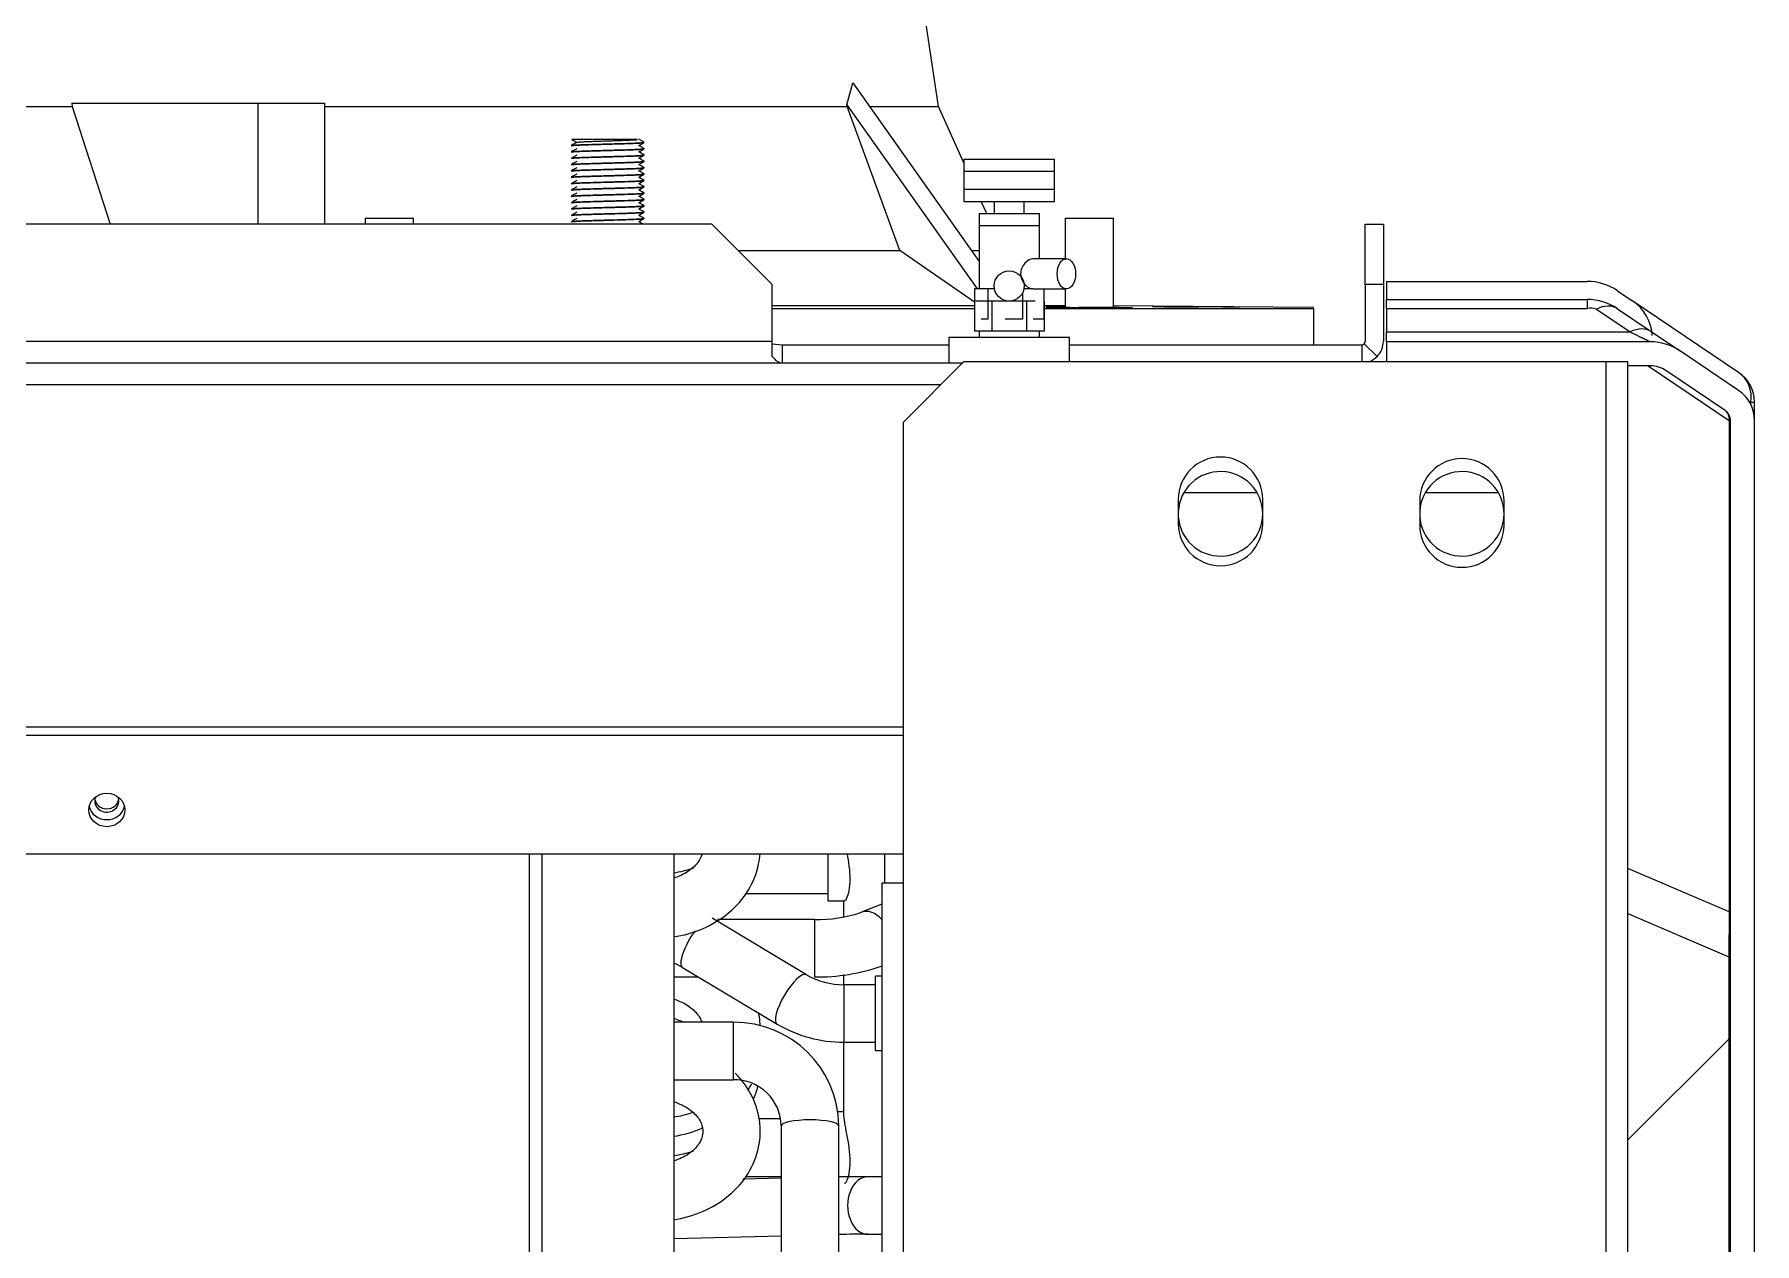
# Model space of a CAD drawing. Header units: millimetres. Extents: x 113490 to 142599, y -20467 to 115.
# Drawn here: x 120836.4 to 121121.4, y -6299.1 to -6098.8 of the extents above; entities that cross this region are included whole.
import ezdxf

# ---------------------------------------------------------------- set-up
doc = ezdxf.new("R2010")
doc.units = ezdxf.units.MM
doc.layers.add('DV1_0', color=7, linetype='Continuous')

msp = doc.modelspace()

# ---------------------------------------------------------------- linework, layer by layer
at = {"layer": 'DV1_0', "color": 7, "linetype": 'Continuous', "lineweight": 15}
for p, q in [((120986.25, -6110.72), (120982.44, -6085.69)), ((120971.06, -6110.43), (120972.04, -6106.81)), ((120972.04, -6106.81), (120992.94, -6136.37)), ((120842.64, -6110.18), (120842.7, -6110.72)), ((120842.64, -6110.18), (120873.47, -6110.18)), ((120873.47, -6110.18), (120884.49, -6110.18)), ((120873.47, -6110.18), (120873.47, -6130.18)), ((120884.49, -6110.18), (120884.49, -6130.18)), ((120635.22, -6110.72), (120842.7, -6110.72)), ((120842.7, -6110.72), (120849, -6130.18)), ((120884.49, -6110.72), (120971.1, -6110.72)), ((120971.1, -6110.72), (120971.06, -6110.43)), ((120971.06, -6110.43), (120992.63, -6140.93)), ((120979.85, -6134.55), (120971.1, -6110.72)), ((120974.8, -6110.72), (120986.25, -6110.72)), ((120990.44, -6120.04), (120986.25, -6110.72)), ((120925.44, -6116.17), (120925.85, -6116.4)), ((120925.44, -6117.16), (120925.44, -6117.21)), ((120925.44, -6118.21), (120925.44, -6118.26)), ((120926.31, -6118.75), (120925.44, -6119.25)), ((120936.36, -6116.18), (120925.47, -6116.18)), ((120925.85, -6116.4), (120926.3, -6116.66)), ((120937.44, -6116.63), (120936.57, -6116.13)), ((120936.57, -6119.29), (120937.44, -6118.79)), ((120937.44, -6117.68), (120936.58, -6117.18)), ((120937.44, -6117.73), (120937.44, -6117.68)), ((120937.44, -6118.78), (120937.44, -6118.73)), ((120925.44, -6119.26), (120925.44, -6119.31)), ((120925.44, -6120.31), (120925.44, -6120.36)), ((120925.44, -6121.36), (120925.44, -6121.41)), ((120936.57, -6120.34), (120937.44, -6119.84)), ((120937.44, -6120.83), (120936.58, -6120.33)), ((120937.44, -6121.88), (120936.58, -6121.38)), ((120937.44, -6119.83), (120937.44, -6119.78)), ((120937.44, -6120.88), (120937.44, -6120.83)), ((120990.44, -6119.43), (121005.44, -6119.43)), ((120990.44, -6119.43), (120990.44, -6124.43)), ((120990.44, -6121.43), (121005.44, -6121.43)), ((120990.44, -6121.43), (120990.44, -6126.43)), ((121005.44, -6124.43), (121005.44, -6119.43)), ((121005.44, -6126.43), (121005.44, -6121.43)), ((120925.44, -6122.41), (120925.44, -6122.46)), ((120926.31, -6122.95), (120925.44, -6123.45)), ((120925.44, -6123.46), (120925.44, -6123.51)), ((120926.31, -6124), (120925.44, -6124.5)), ((120925.44, -6124.51), (120925.44, -6124.56)), ((120937.44, -6121.93), (120937.44, -6121.88)), ((120937.44, -6122.98), (120937.44, -6122.93)), ((120937.44, -6124.03), (120937.44, -6123.98)), ((120990.44, -6124.43), (121005.44, -6124.43)), ((120925.44, -6125.56), (120925.44, -6125.61)), ((120925.44, -6126.61), (120925.44, -6126.66)), ((120926.31, -6127.15), (120925.44, -6127.65)), ((120936.57, -6125.59), (120937.44, -6125.09)), ((120936.57, -6126.64), (120937.44, -6126.14)), ((120937.44, -6126.08), (120936.58, -6125.58)), ((120937.44, -6125.08), (120937.44, -6125.03)), ((120937.44, -6126.13), (120937.44, -6126.08)), ((120937.44, -6127.18), (120937.44, -6127.13)), ((120990.44, -6126.43), (121005.44, -6126.43)), ((120994.21, -6128.43), (120993.31, -6126.43)), ((120995.44, -6126.43), (120995.44, -6128.43)), ((120995.44, -6126.43), (120995.44, -6128.43)), ((121000.44, -6128.43), (121000.44, -6126.43)), ((121000.44, -6128.43), (121000.44, -6126.43)), ((120948.67, -6130.18), (118954.42, -6130.18)), ((120891.24, -6129.18), (120899.24, -6129.18)), ((120891.24, -6129.18), (120891.24, -6130.18)), ((120899.24, -6130.18), (120899.24, -6129.18)), ((120925.44, -6127.66), (120925.44, -6127.71)), ((120926.31, -6128.2), (120925.44, -6128.7)), ((120925.44, -6128.71), (120925.44, -6128.76)), ((120925.44, -6129.76), (120925.44, -6129.81)), ((120937.26, -6130.18), (120936.58, -6129.78)), ((120937.44, -6128.23), (120937.44, -6128.18)), ((120937.44, -6129.28), (120937.44, -6129.23)), ((120958.67, -6140.18), (120948.67, -6130.18)), ((120992.94, -6128.43), (121002.94, -6128.43)), ((120992.94, -6128.43), (120992.94, -6140.93)), ((121002.94, -6135.93), (121002.94, -6128.43)), ((121007.22, -6129.18), (121015.22, -6129.18)), ((121007.22, -6129.18), (121007.22, -6135.93)), ((121015.22, -6144.07), (121015.22, -6129.18)), ((121056.94, -6130.18), (121059.94, -6130.18)), ((121056.94, -6140.18), (121056.94, -6130.18)), ((121059.94, -6130.18), (121059.94, -6140.18)), ((120992.94, -6130.43), (121002.94, -6130.43)), ((120992.94, -6130.43), (120992.94, -6140.93)), ((121002.94, -6135.93), (121002.94, -6130.43)), ((120953.04, -6134.55), (120979.85, -6134.55)), ((120992.22, -6143.11), (120979.85, -6134.55)), ((120991.65, -6134.55), (120992.94, -6134.55)), ((121007.42, -6135.93), (121001.88, -6135.93)), ((120958.67, -6149.58), (120958.67, -6140.18)), ((120993.31, -6140.93), (120992.22, -6140.93)), ((120992.22, -6140.93), (120992.22, -6142.93)), ((120994.4, -6140.93), (120993.31, -6140.93)), ((120995.49, -6140.93), (120994.4, -6140.93)), ((120994.4, -6140.93), (120994.4, -6145.93)), ((121000.12, -6141.65), (121000.12, -6145.93)), ((121001.89, -6140.93), (121000.39, -6140.93)), ((121001.89, -6140.93), (121007.42, -6140.93)), ((121003.66, -6140.93), (121003.66, -6145.93)), ((121007.22, -6140.93), (121007.22, -6144)), ((121056.94, -6140.18), (121056.94, -6149.58)), ((121059.94, -6140.18), (121056.94, -6140.18)), ((121059.94, -6140.18), (121059.94, -6149.58)), ((121060.44, -6139.68), (121093.69, -6139.68)), ((121060.44, -6139.68), (121060.44, -6142.68)), ((121098.72, -6141.22), (121101.12, -6142.84)), ((120958.67, -6143.68), (120992.22, -6143.68)), ((120958.67, -6144.16), (120992.22, -6144.16)), ((120993.61, -6142.93), (120992.17, -6142.93)), ((120992.17, -6142.93), (120992.17, -6147.93)), ((120995.05, -6142.93), (120993.61, -6142.93)), ((120997.94, -6142.93), (120995.05, -6142.93)), ((120995.05, -6142.93), (120995.05, -6147.93)), ((121000.83, -6142.93), (120997.94, -6142.93)), ((121002.27, -6142.93), (121000.83, -6142.93)), ((121000.83, -6142.93), (121000.83, -6147.93)), ((121003.71, -6142.93), (121003.66, -6142.93)), ((121003.66, -6143.68), (121007.22, -6143.68)), ((121003.66, -6144.16), (121048.44, -6144.16)), ((121003.71, -6142.93), (121003.71, -6147.93)), ((121007.98, -6144.01), (121009.55, -6144.02)), ((121048.44, -6143.99), (121015.22, -6143.7)), ((121026.83, -6143.9), (121028.49, -6143.91)), ((121030.99, -6143.91), (121029.32, -6143.9)), ((121048.44, -6150.18), (121048.44, -6144.16)), ((121060.44, -6144.18), (121060.44, -6142.68)), ((121060.44, -6142.68), (121093.69, -6142.68)), ((121060.44, -6144.18), (121060.44, -6148.05)), ((121098.72, -6144.22), (121104.31, -6147.99)), ((121118.79, -6154.76), (121101.12, -6142.84)), ((120994.4, -6145.93), (120993.31, -6145.93)), ((121000.12, -6145.93), (120997.26, -6145.93)), ((121003.66, -6145.93), (121001.89, -6145.93)), ((120958.67, -6152.13), (120958.67, -6149.58)), ((120958.67, -6150), (120960.34, -6150.18)), ((120960.34, -6150.18), (120987.94, -6150.18)), ((120960.34, -6150.18), (120960.34, -6153.18)), ((120987.94, -6148.93), (121007.94, -6148.93)), ((120987.94, -6148.93), (120987.94, -6153.18)), ((120993.61, -6147.93), (120992.17, -6147.93)), ((120992.94, -6147.93), (120992.94, -6148.93)), ((120992.94, -6147.93), (120992.94, -6148.93)), ((120995.05, -6147.93), (120993.61, -6147.93)), ((120997.94, -6147.93), (120995.05, -6147.93)), ((121000.83, -6147.93), (120997.94, -6147.93)), ((121002.27, -6147.93), (121000.83, -6147.93)), ((121003.71, -6147.93), (121002.27, -6147.93)), ((121002.94, -6148.93), (121002.94, -6147.93)), ((121002.94, -6148.93), (121002.94, -6147.93)), ((121007.94, -6152.97), (121007.94, -6148.93)), ((121007.94, -6150.18), (121056.34, -6150.18)), ((121056.34, -6150.18), (121056.34, -6152.97)), ((121056.76, -6150), (121058.89, -6152.13)), ((121060.44, -6149.68), (121060.44, -6148.05)), ((121060.44, -6149.68), (121060.44, -6152.97)), ((121104.2, -6149.68), (121060.44, -6149.68)), ((121104.31, -6147.99), (121108.99, -6151.14)), ((120980.45, -6162.97), (120990.45, -6152.97)), ((120990.45, -6152.97), (121096.85, -6152.97)), ((121096.85, -6152.97), (121100.45, -6152.97)), ((121100.45, -8325.97), (121100.45, -6152.97)), ((121118.79, -6157.76), (121108.99, -6151.14)), ((118972.66, -6153.18), (120990.24, -6153.18)), ((121104.2, -6153.68), (121100.45, -6153.68)), ((121116.56, -6161.07), (121106.75, -6154.46)), ((121121.44, -6162.73), (121121.44, -6159.73)), ((120980.45, -6239.37), (120980.45, -6162.97)), ((121117.44, -6451.75), (121117.44, -6162.73)), ((121121.44, -6451.75), (121121.44, -6162.73)), ((121025.95, -6175.78), (121025.95, -6179.78)), ((121026.91, -6174.63), (121038.97, -6174.63)), ((121039.95, -6179.78), (121039.95, -6175.78)), ((121066.91, -6174.63), (121078.97, -6174.63)), ((121065.95, -6176.04), (121065.95, -6180.04)), ((121079.95, -6180.04), (121079.95, -6176.04)), ((118982.45, -6234.47), (120980.45, -6234.47)), ((120918.44, -6361.59), (120918.44, -6234.47)), ((120942.44, -6361.59), (120942.44, -6234.47)), ((120967.94, -6242.28), (120967.94, -6234.47)), ((120977.31, -6234.47), (120977.31, -6239.37)), ((120954.24, -6241.08), (120967.94, -6241.08)), ((120976.85, -6239.37), (120976.85, -7287.37)), ((120980.45, -6239.37), (120976.85, -6239.37)), ((120967.94, -6242.28), (120970.66, -6242.28)), ((120970.49, -6242.28), (120970.49, -6244.92)), ((120976.85, -6242.86), (120973.49, -6244.16)), ((121117.24, -6244.13), (121117.17, -6251.58)), ((120964.38, -6254.53), (120948.71, -6245.16)), ((120965.66, -6245.37), (120949.63, -6245.37)), ((120942.44, -6254.89), (120946.44, -6254.89)), ((120943.83, -6253.33), (120959.49, -6262.7)), ((120970.49, -6254.5), (120970.49, -6256.16)), ((120975.81, -6267.09), (120975.81, -6254.77)), ((120976.85, -6254.77), (120975.81, -6254.77)), ((120975.81, -6256.17), (120970.54, -6256.17)), ((120952.24, -6262.39), (120942.44, -6262.39)), ((120970.49, -6265.68), (120970.49, -6277.73)), ((120970.54, -6265.69), (120975.81, -6265.69)), ((120975.81, -6267.09), (120976.85, -6267.09)), ((121100.45, -6281.88), (121117.15, -6265.18)), ((121117.15, -6265.18), (121100.45, -6281.88)), ((121117.37, -6264.87), (121117.14, -6265.19)), ((120942.44, -6271.91), (120952.24, -6271.91)), ((120960.01, -6278.41), (120956.51, -6278.41)), ((120970.49, -6277.21), (120969.48, -6277.21)), ((120960.18, -6279.56), (120960.18, -6353.93)), ((120969.7, -6353.93), (120969.7, -6279.56)), ((120960.18, -6288.24), (120953.83, -6288.4)), ((120960.18, -6288.24), (120953.83, -6288.4)), ((120954.24, -6287.93), (120960.18, -6287.93)), ((120976.85, -6287.99), (120974.54, -6287.99)), ((120942.44, -6298.22), (120960.18, -6297.76)), ((120974.54, -6297.51), (120976.85, -6297.51))]:
    msp.add_line(p, q, dxfattribs=at)
at = {"layer": 'DV1_0', "color": 7, "linetype": 'Continuous', "lineweight": 20}
for p, q in [((121060.44, -6144.18), (121093.69, -6144.18)), ((121093.69, -6142.68), (121093.69, -6144.18)), ((121095.23, -6144.28), (121100.82, -6148.05)), ((118944.42, -6149.58), (120958.67, -6149.58)), ((121060.44, -6148.05), (121100.82, -6148.05)), ((121096.85, -8325.97), (121096.85, -6152.97)), ((121103.82, -6153.68), (121117.24, -6162.73)), ((118976.26, -6156.78), (120986.64, -6156.78)), ((121120.84, -6159.73), (121120.5, -6159.5)), ((121120.84, -6160.11), (121120.84, -6159.73)), ((121121.44, -6159.73), (121120.84, -6159.73)), ((121117.24, -6162.73), (121117.24, -6244.13)), ((121117.44, -6162.73), (121117.24, -6162.73)), ((118982.45, -6213.46), (120980.45, -6213.46)), ((118982.45, -6214.85), (120980.45, -6214.85)), ((120920.54, -6361.59), (120920.54, -6234.47)), ((121117.24, -6244.13), (121100.45, -6236.9)), ((120980.45, -7287.37), (120980.45, -6239.37)), ((121117.44, -6244.13), (121117.24, -6244.13)), ((120965.66, -6245.37), (120965.66, -6254.89)), ((121100.45, -6244.38), (121117.17, -6251.58)), ((121117.17, -6251.58), (121117.17, -6265.15)), ((120970.54, -6256.17), (120970.54, -6265.69)), ((120952.24, -6271.91), (120952.24, -6262.39)), ((121117.15, -6265.18), (121117.15, -6371.07))]:
    msp.add_line(p, q, dxfattribs=at)
at = {"layer": 'DV1_0', "color": 7, "linetype": 'Continuous', "lineweight": 15}
msp.add_circle((120997.94, -6140.43), 2.5, dxfattribs=at)
for centre, radius, start, end in [((121093.69, -6148.68), 9, 56, 90), ((121012.51, -6396.59), 252.59, 88.6641, 90.6715), ((121027.86, -5816.31), 327.59, 268.9186, 270.2564), ((121029.85, -6491.18), 347.27, 88.9611, 90.2231), ((121093.69, -6151.68), 9, 56, 90), ((121056.34, -6149.57), 0.606, 270.236, 314.764), ((121056.34, -6149.58), 0.6, 315, 0), ((121056.34, -6149.58), 3.6, 315, 0), ((121104.2, -6158.23), 8.55, 56, 90), ((121056.34, -6149.58), 3.6, 288.9882, 315), ((121104.2, -6158.23), 4.55, 56, 90), ((121115.44, -6159.73), 6, 0, 56), ((121115.44, -6162.73), 6, 0, 56), ((121115.44, -6162.73), 2, 0, 56), ((121032.95, -6175.78), 7, 0, 180), ((121072.95, -6176.04), 7, 0, 180), ((121032.94, -6178.18), 7, 0, 176.937), ((121072.94, -6178.18), 7, 0, 176.9374), ((121032.94, -6178.18), 7, 183.063, 0), ((121072.94, -6178.18), 7, 183.0626, 0), ((121032.95, -6179.78), 7, 180, 0), ((121072.95, -6180.04), 7, 180, 0), ((120966.14, -6222.48), 22.9, 268.8143, 288.7381), ((120937.74, -6263.8), 12.11, 59.8178, 67.469), ((120970.47, -6244.06), 12.11, 239.8178, 270.3414), ((120966.2, -6222.94), 31.95, 269.0366, 289.6142), ((120952.38, -6279.71), 17.32, 0.4747, 90.4611), ((120970.45, -6244.12), 21.57, 239.466, 270.2361), ((121116.44, -6264.47), 1, 315, 0), ((121116.44, -6264.47), 1, 348.9923, 0.0009), ((120952.38, -6279.71), 7.8, 1.0378, 91.04), ((120975.84, -6727.74), 439.76, 90.1688, 90.7799), ((120975.77, -6723.27), 425.77, 90.1655, 90.8081)]:
    msp.add_arc(centre, radius, start, end, dxfattribs=at)
at = {"layer": 'DV1_0', "color": 7, "linetype": 'Continuous', "lineweight": 20}
msp.add_arc((121094.3, -6146.74), 2.63, 69.3304, 103.4861, dxfattribs=at)
at = {"layer": 'DV1_0', "color": 7, "linetype": 'Continuous', "lineweight": 15}
for centre, major_axis, ratio in [((121007.42, -6138.43), (0, -2.5), 0.612781), ((120848.44, -6227.23), (-3, 0), 0.922201)]:
    msp.add_ellipse(centre, major_axis=major_axis, ratio=ratio, dxfattribs=at)
for centre, major_axis, ratio, start_param, end_param in [((121095.23, -6149.39), (3.49, 5.17), 0.624033, 0, 0.82425), ((121097.77, -6147.81), (-5.77, 3.89), 0.862822, 3.668657, 4.712389), ((121100.82, -6153.16), (3.49, 5.17), 0.624033, 0, 0.82425), ((120848.44, -6226.07), (-3, 0), 0.922201, 0.211235, 2.930358), ((120848.44, -6225.74), (-2, 0), 0.922201, 0, 3.518018), ((120848.44, -6225.74), (-2, 0), 0.922201, 5.90676, 6.283185), ((120848.44, -6225.2), (-2, 0), 0.922201, 0.147299, 2.994293)]:
    msp.add_ellipse(centre, major_axis=major_axis, ratio=ratio, start_param=start_param, end_param=end_param, dxfattribs=at)
at = {"layer": 'DV1_0', "color": 7, "linetype": 'Continuous', "lineweight": 20}
for centre, major_axis, ratio, start_param, end_param in [((121115.44, -6159.73), (3.36, 4.97), 0.862822, 5.239454, 6.283185), ((121115.44, -6162.73), (1.12, 1.66), 0.862822, 5.239454, 6.283185), ((120975.21, -6248.6), (-1.72, 4.44), 0.652095, 5.238853, 6.274826), ((120946.27, -6249.25), (-2.44, -4.09), 0.298594, 4.380681, 6.283185), ((121115.44, -6251.19), (2, 0), 0.386711, 5.759587, 6.283185), ((120961.94, -6258.61), (-2.44, -4.09), 0.298594, 3.150169, 6.283185), ((120961.94, -6258.61), (-2.44, -4.09), 0.298594, 0, 0.000613), ((120964.94, -6279.56), (-4.76, 0), 0.209871, 3.141593, 6.283185), ((120974.54, -6292.75), (0, 4.76), 0.707107, 0, 3.141593)]:
    msp.add_ellipse(centre, major_axis=major_axis, ratio=ratio, start_param=start_param, end_param=end_param, dxfattribs=at)
at = {"layer": 'DV1_0', "color": 7, "linetype": 'Continuous', "lineweight": 15}
for points, weights, knots in [([(120925.45, -6117.22), (120925.28, -6117.13), (120927.79, -6117.05), (120930.54, -6116.97), (120933.74, -6116.88), (120936.94, -6116.79), (120937.39, -6116.7), (120937.42, -6116.7), (120937.43, -6116.69)], [0.98102374187, 0.876301769547, 1, 0.866025403784, 1, 0.866025403784, 1, 0.991068440336, 0.983327744616], [0.97307593, 0.97307593, 0.97307593, 0.97727273, 0.97727273, 0.98181818, 0.98181818, 0.98636364, 0.98636364, 0.98666666, 0.98666666, 0.98666666]), ([(120925.46, -6118.27), (120925.22, -6118.19), (120927.79, -6118.1), (120930.54, -6118.02), (120933.74, -6117.93), (120936.94, -6117.84), (120937.39, -6117.75), (120937.42, -6117.75), (120937.43, -6117.74)], [0.985354788078, 0.873799063844, 1, 0.866025403784, 1, 0.866025403784, 1, 0.989077344865, 0.979935689988], [0.94571829, 0.94571829, 0.94571829, 0.95, 0.95, 0.95454545, 0.95454545, 0.95909091, 0.95909091, 0.95946149, 0.95946149, 0.95946149]), ([(120925.44, -6119.25), (120925.54, -6119.18), (120927.79, -6119.1), (120930.54, -6119.02), (120933.74, -6118.93), (120936.94, -6118.84), (120937.39, -6118.75), (120937.46, -6118.74), (120937.43, -6118.72)], [0.96362077099, 0.887731890844, 1, 0.866025403784, 1, 0.866025403784, 1, 0.975275627341, 0.959676784755], [0.92228585, 0.92228585, 0.92228585, 0.92599862, 0.92599862, 0.93042923, 0.93042923, 0.93485985, 0.93485985, 0.9356775, 0.9356775, 0.9356775]), ([(120925.45, -6117.15), (120925.63, -6117.07), (120927.79, -6117), (120930.54, -6116.92), (120933.74, -6116.83), (120936.94, -6116.74), (120937.39, -6116.65), (120937.45, -6116.64), (120937.44, -6116.63)], [0.95873324843, 0.891504269997, 1, 0.866025403784, 1, 0.866025403784, 1, 0.978064350666, 0.963311745362], [0.97557799, 0.97557799, 0.97557799, 0.979166, 0.979166, 0.98359662, 0.98359662, 0.98802723, 0.98802723, 0.98875266, 0.98875266, 0.98875266]), ([(120925.45, -6118.2), (120925.59, -6118.12), (120927.79, -6118.05), (120930.54, -6117.97), (120933.74, -6117.88), (120936.94, -6117.79), (120937.39, -6117.7), (120937.46, -6117.69), (120937.43, -6117.68)], [0.960741831869, 0.88991398386, 1, 0.866025403784, 1, 0.866025403784, 1, 0.975613279452, 0.96010454258], [0.9489417, 0.9489417, 0.9489417, 0.95258231, 0.95258231, 0.95701293, 0.95701293, 0.96144354, 0.96144354, 0.96225002, 0.96225002, 0.96225002]), ([(120925.46, -6119.3), (120925.66, -6119.22), (120927.79, -6119.15), (120930.54, -6119.07), (120933.74, -6118.98), (120936.94, -6118.89), (120937.39, -6118.8), (120937.42, -6118.8), (120937.43, -6118.79)], [0.956649794821, 0.893220931506, 1, 0.866025403784, 1, 0.866025403784, 1, 0.988298780898, 0.978641509415], [0.9191045, 0.9191045, 0.9191045, 0.92272727, 0.92272727, 0.92727273, 0.92727273, 0.93181818, 0.93181818, 0.93221518, 0.93221518, 0.93221518]), ([(120926.32, -6116.65), (120926.48, -6116.57), (120928.32, -6116.5), (120930.67, -6116.42), (120933.41, -6116.33), (120935.66, -6116.26), (120936.36, -6116.18)], [0.957613226269, 0.89241808821, 1, 0.866025403784, 1, 0.886847543423, 0.964828014894], [0.98811915, 0.98811915, 0.98811915, 0.99172257, 0.99172257, 0.99621, 0.99621, 1, 1, 1]), ([(120925.45, -6120.37), (120925.26, -6120.29), (120927.79, -6120.2), (120930.54, -6120.12), (120933.74, -6120.03), (120936.94, -6119.94), (120937.39, -6119.85), (120937.42, -6119.85), (120937.43, -6119.84)], [0.982557147763, 0.875403253317, 1, 0.866025403784, 1, 0.866025403784, 1, 0.988539118275, 0.979039083063], [0.89122726, 0.89122726, 0.89122726, 0.89545455, 0.89545455, 0.9, 0.9, 0.90454545, 0.90454545, 0.9049343, 0.9049343, 0.9049343]), ([(120925.45, -6121.42), (120925.31, -6121.33), (120927.79, -6121.25), (120930.54, -6121.17), (120933.74, -6121.08), (120936.67, -6121), (120937.32, -6120.92)], [0.978800419938, 0.877630434709, 1, 0.866025403784, 1, 0.875816503798, 0.981848901722], [0.8640301, 0.8640301, 0.8640301, 0.86818182, 0.86818182, 0.87272727, 0.87272727, 0.87694054, 0.87694054, 0.87694054]), ([(120925.45, -6120.3), (120925.59, -6120.22), (120927.79, -6120.15), (120930.54, -6120.07), (120933.74, -6119.98), (120936.94, -6119.89), (120937.39, -6119.8), (120937.45, -6119.79), (120937.44, -6119.78)], [0.96099101927, 0.889720763997, 1, 0.866025403784, 1, 0.866025403784, 1, 0.978249308897, 0.963561039728], [0.89576793, 0.89576793, 0.89576793, 0.89941493, 0.89941493, 0.90384554, 0.90384554, 0.90827616, 0.90827616, 0.90899546, 0.90899546, 0.90899546]), ([(120925.45, -6121.35), (120925.62, -6121.27), (120927.79, -6121.2), (120930.54, -6121.12), (120933.74, -6121.03), (120936.94, -6120.94), (120937.39, -6120.85), (120937.45, -6120.84), (120937.44, -6120.83)], [0.958902389777, 0.891368011472, 1, 0.866025403784, 1, 0.866025403784, 1, 0.97862403212, 0.96406923804], [0.86923871, 0.86923871, 0.86923871, 0.87283123, 0.87283123, 0.87726185, 0.87726185, 0.88169246, 0.88169246, 0.88239938, 0.88239938, 0.88239938]), ([(120925.44, -6122.47), (120925.33, -6122.38), (120927.79, -6122.3), (120930.54, -6122.22), (120933.74, -6122.13), (120936.94, -6122.04), (120937.39, -6121.95), (120937.41, -6121.95), (120937.42, -6121.95)], [0.977730064121, 0.878281583922, 1, 0.866025403784, 1, 0.866025403784, 1, 0.992190992635, 0.985292316001], [0.83677946, 0.83677946, 0.83677946, 0.84090909, 0.84090909, 0.84545455, 0.84545455, 0.85, 0.85, 0.85026494, 0.85026494, 0.85026494]), ([(120925.44, -6123.45), (120925.54, -6123.38), (120927.79, -6123.3), (120930.54, -6123.22), (120933.74, -6123.13), (120936.94, -6123.04), (120937.39, -6122.95), (120937.46, -6122.94), (120937.43, -6122.92)], [0.963528278106, 0.887800358436, 1, 0.866025403784, 1, 0.866025403784, 1, 0.975170849879, 0.95954473844], [0.81595334, 0.81595334, 0.81595334, 0.81966385, 0.81966385, 0.82409446, 0.82409446, 0.82852508, 0.82852508, 0.82934619, 0.82934619, 0.82934619]), ([(120925.45, -6123.52), (120925.31, -6123.43), (120927.79, -6123.35), (120930.54, -6123.27), (120933.74, -6123.18), (120936.62, -6123.1), (120937.3, -6123.02)], [0.978572191392, 0.877768633389, 1, 0.866025403784, 1, 0.877814471071, 0.978496618573], [0.80948933, 0.80948933, 0.80948933, 0.81363636, 0.81363636, 0.81818182, 0.81818182, 0.8223273, 0.8223273, 0.8223273]), ([(120925.45, -6124.57), (120925.26, -6124.49), (120927.79, -6124.4), (120930.54, -6124.32), (120933.74, -6124.23), (120936.94, -6124.14), (120937.39, -6124.05), (120937.42, -6124.05), (120937.43, -6124.04)], [0.982388332566, 0.875501484802, 1, 0.866025403784, 1, 0.866025403784, 1, 0.990550869517, 0.982434619586], [0.78213968, 0.78213968, 0.78213968, 0.78636364, 0.78636364, 0.79090909, 0.79090909, 0.79545455, 0.79545455, 0.79577513, 0.79577513, 0.79577513]), ([(120925.45, -6122.4), (120925.61, -6122.32), (120927.79, -6122.25), (120930.54, -6122.17), (120933.74, -6122.08), (120936.94, -6121.99), (120937.39, -6121.9), (120937.46, -6121.89), (120937.43, -6121.88)], [0.959674420954, 0.890751649813, 1, 0.866025403784, 1, 0.866025403784, 1, 0.976071131861, 0.960690014513], [0.84263464, 0.84263464, 0.84263464, 0.84624754, 0.84624754, 0.85067816, 0.85067816, 0.85510877, 0.85510877, 0.85590011, 0.85590011, 0.85590011]), ([(120925.45, -6124.5), (120925.57, -6124.43), (120927.79, -6124.35), (120930.54, -6124.27), (120933.74, -6124.18), (120936.94, -6124.09), (120937.39, -6124), (120937.46, -6123.99), (120937.43, -6123.98)], [0.961899223726, 0.889023725439, 1, 0.866025403784, 1, 0.866025403784, 1, 0.977330969723, 0.962333318173], [0.78941011, 0.78941011, 0.78941011, 0.79308016, 0.79308016, 0.79751077, 0.79751077, 0.80194139, 0.80194139, 0.80269106, 0.80269106, 0.80269106]), ([(120925.46, -6125.62), (120925.22, -6125.54), (120927.79, -6125.45), (120930.54, -6125.37), (120933.74, -6125.28), (120936.94, -6125.19), (120937.39, -6125.1), (120937.42, -6125.1), (120937.43, -6125.09)], [0.985845813825, 0.873521968, 1, 0.866025403784, 1, 0.866025403784, 1, 0.988645200648, 0.979215116459], [0.7547998, 0.7547998, 0.7547998, 0.75909091, 0.75909091, 0.76363636, 0.76363636, 0.76818182, 0.76818182, 0.76856706, 0.76856706, 0.76856706]), ([(120925.45, -6126.67), (120925.23, -6126.59), (120927.79, -6126.5), (120930.54, -6126.42), (120933.74, -6126.33), (120936.94, -6126.24), (120937.39, -6126.15), (120937.42, -6126.15), (120937.43, -6126.14)], [0.985117216521, 0.873933596837, 1, 0.866025403784, 1, 0.866025403784, 1, 0.988269322338, 0.978592896785], [0.72754103, 0.72754103, 0.72754103, 0.73181818, 0.73181818, 0.73636364, 0.73636364, 0.74090909, 0.74090909, 0.74130709, 0.74130709, 0.74130709]), ([(120925.44, -6127.65), (120925.55, -6127.58), (120927.79, -6127.5), (120930.54, -6127.42), (120933.74, -6127.33), (120936.94, -6127.24), (120937.39, -6127.15), (120937.46, -6127.14), (120937.43, -6127.12)], [0.962997850216, 0.888195026032, 1, 0.866025403784, 1, 0.866025403784, 1, 0.975305323306, 0.959714268854], [0.70963163, 0.70963163, 0.70963163, 0.71332908, 0.71332908, 0.71775969, 0.71775969, 0.72219031, 0.72219031, 0.72300698, 0.72300698, 0.72300698]), ([(120925.45, -6127.72), (120925.27, -6127.63), (120927.79, -6127.55), (120930.54, -6127.47), (120933.74, -6127.38), (120936.94, -6127.29), (120937.39, -6127.2), (120937.42, -6127.2), (120937.43, -6127.19)], [0.981502317943, 0.876019821938, 1, 0.866025403784, 1, 0.866025403784, 1, 0.988808324, 0.979486459371], [0.70033909, 0.70033909, 0.70033909, 0.70454545, 0.70454545, 0.70909091, 0.70909091, 0.71363636, 0.71363636, 0.71401607, 0.71401607, 0.71401607]), ([(120925.45, -6125.55), (120925.62, -6125.47), (120927.79, -6125.4), (120930.54, -6125.32), (120933.74, -6125.23), (120936.94, -6125.14), (120937.39, -6125.05), (120937.45, -6125.04), (120937.44, -6125.03)], [0.959041288237, 0.891256448794, 1, 0.866025403784, 1, 0.866025403784, 1, 0.978974024204, 0.964547682528], [0.76290025, 0.76290025, 0.76290025, 0.76649646, 0.76649646, 0.77092708, 0.77092708, 0.77535769, 0.77535769, 0.77605304, 0.77605304, 0.77605304]), ([(120925.45, -6126.6), (120925.62, -6126.52), (120927.79, -6126.45), (120930.54, -6126.37), (120933.74, -6126.28), (120936.94, -6126.19), (120937.39, -6126.1), (120937.46, -6126.09), (120937.43, -6126.08)], [0.959006089549, 0.891284692021, 1, 0.866025403784, 1, 0.866025403784, 1, 0.976699918642, 0.961504266133], [0.73631749, 0.73631749, 0.73631749, 0.73991277, 0.73991277, 0.74434339, 0.74434339, 0.748774, 0.748774, 0.74954455, 0.74954455, 0.74954455]), ([(120925.44, -6128.7), (120925.56, -6128.63), (120927.79, -6128.55), (120930.54, -6128.47), (120933.74, -6128.38), (120936.94, -6128.29), (120937.39, -6128.2), (120937.46, -6128.19), (120937.43, -6128.18)], [0.962723643701, 0.888400419771, 1, 0.866025403784, 1, 0.866025403784, 1, 0.976336559165, 0.961032291606], [0.68305473, 0.68305473, 0.68305473, 0.68674539, 0.68674539, 0.691176, 0.691176, 0.69560662, 0.69560662, 0.69638918, 0.69638918, 0.69638918]), ([(120925.44, -6128.77), (120925.32, -6128.68), (120927.79, -6128.6), (120930.54, -6128.52), (120933.74, -6128.43), (120936.65, -6128.35), (120937.31, -6128.27)], [0.97816099858, 0.878018498477, 1, 0.866025403784, 1, 0.876523023234, 0.980649849308], [0.67313417, 0.67313417, 0.67313417, 0.67727273, 0.67727273, 0.68181818, 0.68181818, 0.68600748, 0.68600748, 0.68600748]), ([(120925.44, -6129.82), (120925.33, -6129.73), (120927.79, -6129.65), (120930.54, -6129.57), (120933.74, -6129.48), (120936.94, -6129.39), (120937.39, -6129.3), (120937.41, -6129.3), (120937.42, -6129.3)], [0.97773669785, 0.878277524449, 1, 0.866025403784, 1, 0.866025403784, 1, 0.99238405023, 0.985633976418], [0.64587023, 0.64587023, 0.64587023, 0.65, 0.65, 0.65454545, 0.65454545, 0.65909091, 0.65909091, 0.6593493, 0.6593493, 0.6593493]), ([(120925.45, -6129.75), (120925.61, -6129.67), (120927.79, -6129.6), (120930.54, -6129.52), (120933.74, -6129.43), (120936.94, -6129.34), (120937.39, -6129.25), (120937.45, -6129.24), (120937.44, -6129.23)], [0.959478114394, 0.890907518402, 1, 0.866025403784, 1, 0.866025403784, 1, 0.979048937164, 0.964650564858], [0.65655394, 0.65655394, 0.65655394, 0.66016169, 0.66016169, 0.66459231, 0.66459231, 0.66902293, 0.66902293, 0.66971579, 0.66971579, 0.66971579])]:
    msp.add_rational_spline(points, weights, degree=2, knots=knots, dxfattribs=at)
for points in [[(120926.32, -6116.65), (120926.03, -6116.82), (120925.74, -6116.98), (120925.45, -6117.15)], [(120926.31, -6117.7), (120926.02, -6117.87), (120925.74, -6118.03), (120925.45, -6118.2)], [(120936.56, -6117.19), (120936.85, -6117.03), (120937.14, -6116.86), (120937.43, -6116.69)], [(120936.57, -6118.24), (120936.86, -6118.07), (120937.15, -6117.91), (120937.43, -6117.74)], [(120937.43, -6118.73), (120937.15, -6118.56), (120936.86, -6118.4), (120936.58, -6118.23)], [(120926.31, -6119.8), (120926.02, -6119.97), (120925.73, -6120.14), (120925.45, -6120.3)], [(120926.32, -6120.85), (120926.03, -6121.02), (120925.74, -6121.18), (120925.45, -6121.35)], [(120936.57, -6121.39), (120936.85, -6121.23), (120937.14, -6121.06), (120937.43, -6120.89)], [(120937.43, -6119.77), (120937.15, -6119.61), (120936.86, -6119.45), (120936.58, -6119.28)], [(120926.32, -6121.9), (120926.03, -6122.07), (120925.74, -6122.23), (120925.45, -6122.4)], [(120936.56, -6122.45), (120936.85, -6122.28), (120937.14, -6122.11), (120937.43, -6121.94)], [(120936.56, -6123.5), (120936.85, -6123.33), (120937.14, -6123.16), (120937.43, -6122.99)], [(120936.56, -6124.54), (120936.85, -6124.38), (120937.14, -6124.21), (120937.43, -6124.04)], [(120937.43, -6122.93), (120937.15, -6122.76), (120936.86, -6122.6), (120936.58, -6122.43)], [(120937.43, -6123.97), (120937.15, -6123.81), (120936.86, -6123.65), (120936.58, -6123.48)], [(120937.43, -6125.03), (120937.15, -6124.86), (120936.87, -6124.7), (120936.58, -6124.53)], [(120926.32, -6125.05), (120926.03, -6125.22), (120925.74, -6125.38), (120925.45, -6125.55)], [(120926.32, -6126.1), (120926.03, -6126.27), (120925.74, -6126.43), (120925.45, -6126.6)], [(120936.57, -6127.69), (120936.86, -6127.52), (120937.15, -6127.36), (120937.44, -6127.19)], [(120937.43, -6127.13), (120937.15, -6126.96), (120936.87, -6126.8), (120936.58, -6126.63)], [(120926.32, -6129.25), (120926.03, -6129.42), (120925.74, -6129.58), (120925.45, -6129.75)], [(120936.56, -6128.74), (120936.85, -6128.58), (120937.14, -6128.41), (120937.43, -6128.24)], [(120936.56, -6129.8), (120936.85, -6129.63), (120937.14, -6129.46), (120937.43, -6129.3)], [(120937.43, -6128.17), (120937.15, -6128.01), (120936.86, -6127.85), (120936.58, -6127.68)], [(120937.43, -6129.23), (120937.15, -6129.06), (120936.86, -6128.9), (120936.58, -6128.73)], [(120971.08, -6234.46), (120971.32, -6235.79), (120971.54, -6237.29), (120971.54, -6238.63)], [(120942.34, -6237.64), (120943.43, -6237.48), (120944.54, -6237.22), (120945.62, -6236.86)], [(120955.59, -6275.1), (120955.89, -6274.41), (120956.13, -6273.71), (120956.31, -6272.99)], [(120942.34, -6278.08), (120943.39, -6277.93), (120944.46, -6277.68), (120945.5, -6277.34)], [(120942.34, -6281.28), (120943.93, -6281.05), (120945.57, -6280.59), (120947.08, -6279.95)], [(120942.34, -6284.49), (120943.43, -6284.33), (120944.54, -6284.06), (120945.62, -6283.7)]]:
    msp.add_open_spline(points, degree=3, dxfattribs=at)
for points, knots in [([(121001.89, -6135.93), (121001.48, -6135.93), (121000.96, -6136.21), (121000.14, -6137.12), (120999.83, -6137.76), (120999.83, -6139.09), (121000.14, -6139.74), (121000.97, -6140.65), (121001.49, -6140.93), (121001.89, -6140.93)], [0.5001047, 0.5001047, 0.5001047, 0.5001047, 0.625, 0.625, 0.75, 0.75, 0.875, 0.875, 1, 1, 1, 1]), ([(121007.16, -6143.96), (121007.06, -6143.96), (121006.61, -6143.96), (121005.87, -6143.96), (121005.07, -6143.95), (121004.48, -6143.95), (121004.11, -6143.95), (121004.03, -6143.96), (121004.03, -6143.96), (121004.03, -6143.96)], [0.2958781, 0.2958781, 0.2958781, 0.2958781, 0.31314, 0.3754031, 0.4376888, 0.5, 0.5623113, 0.6245969, 0.6249629, 0.6249629, 0.6249629, 0.6249629]), ([(121007.98, -6144.01), (121007.93, -6144.01), (121007.84, -6144.01), (121007.64, -6144.01), (121007.31, -6144), (121006.68, -6144), (121005.87, -6143.99), (121005.07, -6143.98), (121004.47, -6143.97), (121004.11, -6143.96), (121003.99, -6143.96), (121004.11, -6143.95), (121004.48, -6143.95), (121005.07, -6143.95), (121005.87, -6143.96), (121006.71, -6143.96), (121007.29, -6143.97), (121007.52, -6143.97)], [0, 0, 0, 0, 0.0078741, 0.0157482, 0.0314945, 0.0629771, 0.1258384, 0.1884587, 0.2508554, 0.31314, 0.3754031, 0.4376888, 0.5, 0.5623113, 0.6245969, 0.68686, 0.7247212, 0.7247212, 0.7247212, 0.7247212]), ([(121021.68, -6143.84), (121021.68, -6143.84), (121021.79, -6143.84), (121022.43, -6143.85), (121023.49, -6143.86), (121024.41, -6143.87), (121025.53, -6143.88), (121026.35, -6143.89), (121026.83, -6143.9)], [0.5625018, 0.5625018, 0.5625018, 0.5625018, 0.6208943, 0.7486189, 0.8081175, 0.8739415, 0.9258804, 1, 1, 1, 1]), ([(121029.32, -6143.9), (121029.06, -6143.89), (121028.57, -6143.89), (121027.88, -6143.88), (121027.31, -6143.88), (121026.53, -6143.87), (121025.58, -6143.86), (121024.08, -6143.85), (121022.6, -6143.84), (121021.96, -6143.84), (121021.8, -6143.84)], [0, 0, 0, 0, 0.0399025, 0.0742426, 0.1030177, 0.1262256, 0.1920473, 0.2515483, 0.3792706, 0.5000836, 0.5000836, 0.5000836, 0.5000836]), ([(120958.67, -6152.13), (120958.95, -6152.46), (120959.23, -6152.73), (120959.78, -6153.09), (120960.06, -6153.18), (120960.34, -6153.18)], [0, 0, 0, 0, 0.5, 0.5, 1, 1, 1, 1]), ([(120942.34, -6248.25), (120943.95, -6248.02), (120947.34, -6247.05), (120951.64, -6244.45), (120954.92, -6240.73), (120956.34, -6237.19), (120956.63, -6235.06), (120956.67, -6234.48)], [0.0583857, 0.0583857, 0.0583857, 0.0583857, 0.152418, 0.2509651, 0.3494831, 0.4459674, 0.4821079, 0.4821079, 0.4821079, 0.4821079]), ([(120947.08, -6234.45), (120947, -6234.76), (120946.68, -6235.57), (120945.56, -6236.95), (120943.88, -6237.98), (120942.73, -6238.4), (120942.4, -6238.5)], [0.5629829, 0.5629829, 0.5629829, 0.5629829, 0.6319137, 0.7415815, 0.8416159, 0.8813455, 0.8813455, 0.8813455, 0.8813455]), ([(120971.54, -6238.63), (120971.54, -6240.09), (120971.28, -6241.25), (120970.87, -6242.13), (120970.74, -6242.27), (120970.65, -6242.27)], [0, 0, 0, 0, 0.125, 0.125, 0.1870962, 0.1870962, 0.1870962, 0.1870962]), ([(120942.39, -6258.56), (120942.74, -6258.67), (120943.92, -6259.1), (120945.58, -6260.14), (120946.62, -6261.43), (120946.94, -6262.16), (120947.02, -6262.4)], [0.1185798, 0.1185798, 0.1185798, 0.1185798, 0.1597878, 0.2625505, 0.3669927, 0.4214124, 0.4214124, 0.4214124, 0.4214124]), ([(120956.69, -6262.99), (120956.67, -6262.51), (120956.61, -6261.77), (120956.47, -6261.04), (120956.42, -6260.77)], [0.50947925, 0.50947925, 0.50947925, 0.50947925, 0.53899542, 0.55549714, 0.55549714, 0.55549714, 0.55549714]), ([(120942.39, -6261.76), (120942.74, -6261.87), (120943.25, -6262.05), (120943.72, -6262.27), (120943.87, -6262.35)], [0.11857978, 0.11857978, 0.11857978, 0.11857978, 0.15978775, 0.18070503, 0.18070503, 0.18070503, 0.18070503]), ([(120942.34, -6295.1), (120943.95, -6294.86), (120947.34, -6293.9), (120951.64, -6291.29), (120954.92, -6287.58), (120956.69, -6283.17), (120956.82, -6278.58), (120955.42, -6274.31), (120953.62, -6271.88), (120952.56, -6270.82)], [0.0583857, 0.0583857, 0.0583857, 0.0583857, 0.152418, 0.2509651, 0.3494831, 0.4459674, 0.5389954, 0.6295725, 0.7196218, 0.7196218, 0.7196218, 0.7196218]), ([(120954.66, -6273.66), (120954.67, -6273.64), (120954.88, -6273.3), (120955.07, -6272.95), (120955.24, -6272.62)], [0.34824491, 0.34824491, 0.34824491, 0.34824491, 0.34948308, 0.37250192, 0.37250192, 0.37250192, 0.37250192]), ([(120942.39, -6275.57), (120942.74, -6275.68), (120943.92, -6276.11), (120945.58, -6277.15), (120946.87, -6278.75), (120947.32, -6280.39), (120946.99, -6282.02), (120945.56, -6283.8), (120943.88, -6284.83), (120942.73, -6285.25), (120942.4, -6285.35)], [0.1185798, 0.1185798, 0.1185798, 0.1185798, 0.1597878, 0.2625505, 0.3669927, 0.4836914, 0.6319137, 0.7415815, 0.8416159, 0.8813455, 0.8813455, 0.8813455, 0.8813455]), ([(120970.49, -6277.67), (120970.49, -6278.28), (120970.73, -6279.48), (120971.28, -6282.34), (120971.54, -6284.01), (120971.54, -6285.47)], [0.75, 0.75, 0.75, 0.75, 0.875, 0.875, 1, 1, 1, 1]), ([(120971.54, -6285.47), (120971.54, -6286.94), (120971.28, -6288.1), (120970.87, -6288.97), (120970.74, -6289.12), (120970.65, -6289.12)], [0, 0, 0, 0, 0.125, 0.125, 0.1870962, 0.1870962, 0.1870962, 0.1870962])]:
    msp.add_open_spline(points, degree=3, knots=knots, dxfattribs=at)
at = {"layer": 'DV1_0', "color": 7, "linetype": 'Continuous', "lineweight": 20}
msp.add_open_spline([(121100.82, -6148.05), (121100.92, -6148.1), (121101.1, -6148.19), (121101.36, -6148.32), (121101.6, -6148.44), (121101.83, -6148.55), (121102.04, -6148.65), (121102.23, -6148.75), (121102.42, -6148.84), (121102.59, -6148.92), (121102.75, -6149), (121102.9, -6149.07), (121103.04, -6149.13), (121103.16, -6149.19), (121103.28, -6149.25), (121103.39, -6149.3), (121103.49, -6149.35), (121103.58, -6149.39), (121103.67, -6149.43), (121103.75, -6149.47), (121103.82, -6149.5), (121103.88, -6149.53), (121103.94, -6149.56), (121103.99, -6149.58), (121104.02, -6149.6), (121104.04, -6149.6)], degree=3, knots=[0, 0, 0, 0, 0.0497635, 0.097515, 0.1433607, 0.1874042, 0.2297498, 0.2704991, 0.3097515, 0.347603, 0.3841459, 0.4194692, 0.4536577, 0.4867923, 0.5189501, 0.5502046, 0.5806254, 0.6102789, 0.6392282, 0.6675332, 0.6952512, 0.7224369, 0.7491425, 0.7754183, 0.8005246, 0.8005246, 0.8005246, 0.8005246], dxfattribs=at)

doc.saveas('drawing.dxf')
